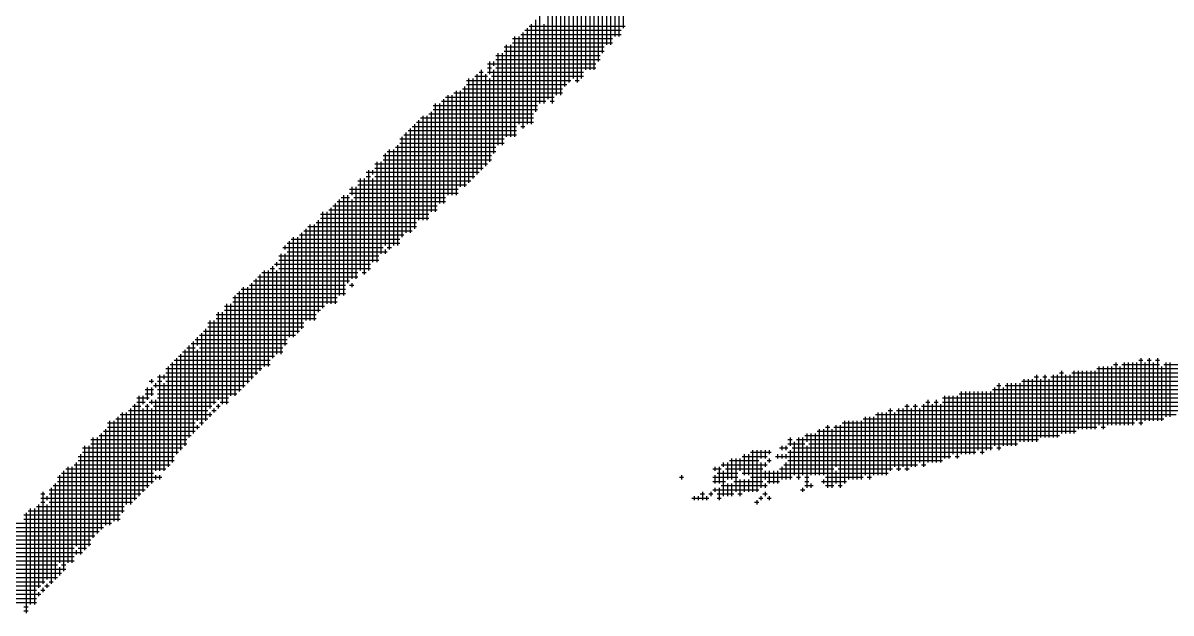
# Model space of a CAD drawing. Header units: feet. Extents: x 0 to 169200, y 0 to 119800.
# Drawn here: x 115404.8 to 115832.5, y 6626.5 to 6846.2 of the extents above; entities that cross this region are included whole.
import ezdxf

# ---------------------------------------------------------------- set-up
doc = ezdxf.new("R2010")
doc.units = ezdxf.units.FT
doc.header["$LTSCALE"] = 1100
doc.header["$MEASUREMENT"] = 0
doc.layers.add('CX-MISC', color=2, linetype='CONTINUOUS')

# ---------------------------------------------------------------- blocks, each defined once
blk = doc.blocks.new('CXGLOGO-싸인2')
at = {"layer": 'CX-MISC'}
for p, q in [((9642.548, -1050.582), (9642.548, -1052.293)), ((9642.626, -1050.582), (9642.626, -1052.137)), ((9642.392, -1050.738), (9642.392, -1052.449)), ((9642.47, -1050.66), (9642.47, -1052.293)), ((9642.159, -1050.971), (9642.159, -1052.76)), ((9642.237, -1050.893), (9642.237, -1052.604)), ((9642.315, -1050.816), (9642.315, -1052.449)), ((9641.848, -1051.204), (9641.848, -1053.071)), ((9641.926, -1051.204), (9641.926, -1052.915)), ((9642.004, -1051.049), (9642.004, -1052.915)), ((9642.081, -1051.049), (9642.081, -1052.915)), ((9641.615, -1051.438), (9641.615, -1053.148)), ((9641.693, -1051.438), (9641.693, -1053.071)), ((9641.77, -1051.36), (9641.77, -1053.148)), ((9641.459, -1051.515), (9641.459, -1053.382)), ((9641.537, -1051.515), (9641.537, -1053.226)), ((9641.226, -1051.749), (9641.226, -1053.459)), ((9641.304, -1051.749), (9641.304, -1053.537)), ((9641.382, -1051.671), (9641.382, -1053.382)), ((9640.915, -1052.06), (9640.915, -1053.926)), ((9640.993, -1051.982), (9640.993, -1053.693)), ((9641.071, -1051.904), (9641.071, -1053.537)), ((9641.148, -1052.06), (9641.148, -1053.537)), ((9640.604, -1052.293), (9640.604, -1054.159)), ((9640.682, -1052.293), (9640.682, -1053.926)), ((9640.721, -1052.254), (9642.587, -1052.254)), ((9640.759, -1052.215), (9640.759, -1054.004)), ((9640.798, -1052.176), (9642.587, -1052.176)), ((9640.837, -1052.137), (9640.837, -1053.926)), ((9640.876, -1052.099), (9642.665, -1052.099)), ((9640.41, -1052.487), (9642.276, -1052.487)), ((9640.448, -1052.449), (9640.448, -1054.159)), ((9640.526, -1052.449), (9640.526, -1054.159)), ((9640.565, -1052.332), (9642.431, -1052.332)), ((9640.565, -1052.41), (9642.431, -1052.41)), ((9640.254, -1052.643), (9642.198, -1052.643)), ((9640.254, -1052.721), (9642.198, -1052.721)), ((9640.293, -1052.604), (9640.293, -1054.315)), ((9640.371, -1052.604), (9640.371, -1054.315)), ((9640.41, -1052.565), (9642.276, -1052.565)), ((9639.982, -1052.915), (9639.982, -1054.781)), ((9640.099, -1052.798), (9642.12, -1052.798)), ((9640.099, -1052.876), (9640.176, -1052.876)), ((9640.137, -1052.76), (9640.137, -1052.993)), ((9640.215, -1052.76), (9640.215, -1052.837)), ((9640.215, -1052.915), (9640.215, -1054.47)), ((9640.254, -1052.876), (9642.12, -1052.876)), ((9639.71, -1053.109), (9641.654, -1053.109)), ((9639.749, -1053.071), (9639.749, -1055.015)), ((9639.826, -1053.071), (9639.826, -1054.937)), ((9639.865, -1053.032), (9640.099, -1053.032)), ((9639.904, -1052.993), (9639.904, -1054.859)), ((9639.943, -1052.954), (9640.021, -1052.954)), ((9640.06, -1052.993), (9640.06, -1054.704)), ((9640.099, -1052.954), (9641.887, -1052.954)), ((9640.137, -1053.071), (9640.137, -1054.626)), ((9640.176, -1053.032), (9641.887, -1053.032)), ((9641.731, -1053.109), (9641.809, -1053.109)), ((9639.476, -1053.343), (9641.498, -1053.343)), ((9639.515, -1053.304), (9639.515, -1055.248)), ((9639.593, -1053.304), (9639.593, -1055.092)), ((9639.632, -1053.265), (9641.498, -1053.265)), ((9639.671, -1053.226), (9639.671, -1055.092)), ((9639.71, -1053.187), (9641.576, -1053.187)), ((9639.088, -1053.576), (9641.032, -1053.576)), ((9639.127, -1053.537), (9639.127, -1055.559)), ((9639.204, -1053.537), (9639.204, -1055.403)), ((9639.243, -1053.498), (9641.187, -1053.498)), ((9639.282, -1053.459), (9639.282, -1055.403)), ((9639.321, -1053.421), (9641.343, -1053.421)), ((9639.36, -1053.382), (9639.36, -1055.248)), ((9639.438, -1053.382), (9639.438, -1055.248)), ((9641.265, -1053.498), (9641.343, -1053.498)), ((9638.893, -1053.77), (9638.893, -1055.714)), ((9638.971, -1053.77), (9638.971, -1055.714)), ((9639.01, -1053.732), (9640.954, -1053.732)), ((9639.049, -1053.693), (9639.049, -1055.559)), ((9639.088, -1053.654), (9641.032, -1053.654)), ((9638.66, -1054.004), (9638.66, -1055.948)), ((9638.699, -1053.965), (9640.643, -1053.965)), ((9638.738, -1053.926), (9638.738, -1055.87)), ((9638.777, -1053.887), (9640.954, -1053.887)), ((9638.815, -1053.848), (9638.815, -1055.714)), ((9638.854, -1053.809), (9640.954, -1053.809)), ((9640.721, -1053.965), (9640.798, -1053.965)), ((9638.466, -1054.198), (9640.41, -1054.198)), ((9638.504, -1054.159), (9638.504, -1056.025)), ((9638.543, -1054.12), (9640.643, -1054.12)), ((9638.582, -1054.081), (9638.582, -1055.948)), ((9638.621, -1054.043), (9640.643, -1054.043)), ((9638.232, -1054.431), (9640.254, -1054.431)), ((9638.271, -1054.393), (9638.271, -1056.259)), ((9638.349, -1054.393), (9638.349, -1056.181)), ((9638.388, -1054.354), (9640.254, -1054.354)), ((9638.427, -1054.315), (9638.427, -1056.181)), ((9638.466, -1054.276), (9640.41, -1054.276)), ((9638.038, -1054.626), (9638.038, -1056.492)), ((9638.116, -1054.626), (9638.116, -1056.337)), ((9638.155, -1054.509), (9640.176, -1054.509)), ((9638.155, -1054.587), (9640.176, -1054.587)), ((9638.193, -1054.47), (9638.193, -1056.181)), ((9637.843, -1054.82), (9639.943, -1054.82)), ((9637.882, -1054.781), (9637.882, -1056.648)), ((9637.96, -1054.781), (9637.96, -1054.859)), ((9637.999, -1054.665), (9640.099, -1054.665)), ((9637.999, -1054.742), (9640.021, -1054.742)), ((9637.688, -1054.976), (9639.787, -1054.976)), ((9637.688, -1055.053), (9639.71, -1055.053)), ((9637.727, -1054.937), (9637.727, -1056.648)), ((9637.805, -1054.937), (9637.805, -1056.725)), ((9637.843, -1054.898), (9637.921, -1054.898)), ((9637.96, -1054.937), (9637.96, -1056.492)), ((9637.999, -1054.898), (9639.865, -1054.898)), ((9637.377, -1055.287), (9637.532, -1055.287)), ((9637.416, -1055.248), (9637.416, -1057.114)), ((9637.494, -1055.248), (9637.494, -1056.881)), ((9637.532, -1055.131), (9639.554, -1055.131)), ((9637.532, -1055.209), (9639.554, -1055.209)), ((9637.571, -1055.092), (9637.571, -1055.248)), ((9637.61, -1055.287), (9639.321, -1055.287)), ((9637.649, -1055.092), (9637.649, -1056.803)), ((9637.183, -1055.481), (9637.183, -1057.27)), ((9637.221, -1055.442), (9639.165, -1055.442)), ((9637.26, -1055.403), (9637.26, -1057.27)), ((9637.299, -1055.365), (9639.321, -1055.365)), ((9637.338, -1055.326), (9637.338, -1057.114)), ((9637.571, -1055.326), (9637.571, -1056.803)), ((9636.949, -1055.714), (9636.949, -1057.425)), ((9636.988, -1055.598), (9639.01, -1055.598)), ((9636.988, -1055.676), (9639.01, -1055.676)), ((9637.027, -1055.559), (9637.027, -1057.347)), ((9637.105, -1055.559), (9637.105, -1057.27)), ((9637.144, -1055.52), (9639.165, -1055.52)), ((9636.677, -1055.909), (9638.699, -1055.909)), ((9636.716, -1055.87), (9636.716, -1057.581)), ((9636.755, -1055.831), (9638.777, -1055.831)), ((9636.794, -1055.792), (9636.794, -1057.581)), ((9636.871, -1055.792), (9636.871, -1057.581)), ((9636.91, -1055.753), (9638.777, -1055.753)), ((9636.366, -1056.142), (9638.466, -1056.142)), ((9636.405, -1056.103), (9636.405, -1057.892)), ((9636.444, -1056.064), (9638.466, -1056.064)), ((9636.483, -1056.025), (9636.483, -1057.892)), ((9636.56, -1056.025), (9636.56, -1057.814)), ((9636.599, -1055.987), (9638.543, -1055.987)), ((9636.638, -1055.948), (9636.638, -1057.736)), ((9636.249, -1056.337), (9636.249, -1058.203)), ((9636.288, -1056.22), (9638.155, -1056.22)), ((9636.327, -1056.181), (9636.327, -1056.259)), ((9636.327, -1056.337), (9636.327, -1058.047)), ((9636.366, -1056.298), (9638.232, -1056.298)), ((9638.193, -1056.259), (9638.193, -1056.337)), ((9638.232, -1056.22), (9638.31, -1056.22)), ((9636.094, -1056.57), (9636.094, -1058.281)), ((9636.133, -1056.531), (9637.921, -1056.531)), ((9636.172, -1056.492), (9636.172, -1056.57)), ((9636.211, -1056.375), (9638.077, -1056.375)), ((9636.211, -1056.453), (9638.077, -1056.453)), ((9635.822, -1056.764), (9637.688, -1056.764)), ((9635.861, -1056.725), (9635.861, -1058.514)), ((9635.899, -1056.686), (9637.688, -1056.686)), ((9635.938, -1056.648), (9635.938, -1058.436)), ((9636.016, -1056.648), (9636.016, -1058.436)), ((9636.055, -1056.609), (9636.133, -1056.609)), ((9636.172, -1056.648), (9636.172, -1058.203)), ((9636.211, -1056.609), (9637.921, -1056.609)), ((9637.766, -1056.686), (9637.843, -1056.686)), ((9635.511, -1056.997), (9637.455, -1056.997)), ((9635.55, -1056.959), (9635.55, -1058.825)), ((9635.627, -1056.959), (9635.627, -1058.747)), ((9635.666, -1056.92), (9637.455, -1056.92)), ((9635.705, -1056.881), (9635.705, -1058.669)), ((9635.744, -1056.842), (9637.532, -1056.842)), ((9635.783, -1056.803), (9635.783, -1058.592)), ((9637.532, -1056.92), (9637.61, -1056.92)), ((9637.571, -1056.881), (9637.571, -1056.959)), ((9635.355, -1057.153), (9637.299, -1057.153)), ((9635.394, -1057.114), (9635.394, -1058.98)), ((9635.433, -1057.075), (9637.455, -1057.075)), ((9635.472, -1057.036), (9635.472, -1058.903)), ((9635.083, -1057.425), (9635.083, -1059.058)), ((9635.161, -1057.425), (9635.161, -1059.136)), ((9635.2, -1057.309), (9637.066, -1057.309)), ((9635.2, -1057.386), (9636.988, -1057.386)), ((9635.239, -1057.27), (9635.239, -1059.136)), ((9635.316, -1057.27), (9635.316, -1058.98)), ((9635.355, -1057.231), (9637.299, -1057.231)), ((9634.889, -1057.62), (9636.677, -1057.62)), ((9634.927, -1057.581), (9634.927, -1059.214)), ((9635.005, -1057.581), (9635.005, -1059.136)), ((9635.044, -1057.464), (9636.91, -1057.464)), ((9635.044, -1057.542), (9636.91, -1057.542)), ((9634.733, -1057.853), (9636.522, -1057.853)), ((9634.772, -1057.814), (9634.772, -1059.525)), ((9634.811, -1057.775), (9636.599, -1057.775)), ((9634.85, -1057.736), (9634.85, -1059.447)), ((9634.889, -1057.697), (9636.677, -1057.697)), ((9634.539, -1058.047), (9634.539, -1059.758)), ((9634.578, -1058.008), (9636.366, -1058.008)), ((9634.616, -1057.969), (9634.616, -1059.68)), ((9634.655, -1057.931), (9636.366, -1057.931)), ((9634.694, -1057.892), (9634.694, -1058.047)), ((9634.305, -1058.281), (9634.305, -1060.069)), ((9634.344, -1058.242), (9636.133, -1058.242)), ((9634.383, -1058.203), (9634.383, -1059.991)), ((9634.422, -1058.164), (9636.288, -1058.164)), ((9634.461, -1058.125), (9634.461, -1059.913)), ((9634.5, -1058.086), (9634.655, -1058.086)), ((9634.694, -1058.125), (9634.694, -1059.447)), ((9634.733, -1058.086), (9636.288, -1058.086)), ((9652.268, -1058.281), (9652.268, -1059.525)), ((9652.423, -1058.281), (9652.423, -1059.447)), ((9652.579, -1058.281), (9652.579, -1059.447)), ((9634.111, -1058.475), (9635.899, -1058.475)), ((9634.15, -1058.436), (9634.15, -1060.302)), ((9634.189, -1058.397), (9636.055, -1058.397)), ((9634.228, -1058.358), (9634.228, -1060.225)), ((9634.267, -1058.319), (9636.055, -1058.319)), ((9651.451, -1058.475), (9661.56, -1058.475)), ((9651.49, -1058.436), (9651.49, -1059.525)), ((9651.568, -1058.436), (9651.568, -1059.602)), ((9651.646, -1058.436), (9651.646, -1059.525)), ((9651.724, -1058.436), (9651.724, -1059.525)), ((9651.763, -1058.397), (9651.84, -1058.397)), ((9651.801, -1058.358), (9651.801, -1059.525)), ((9651.879, -1058.436), (9651.879, -1059.525)), ((9651.918, -1058.397), (9652.618, -1058.397)), ((9651.957, -1058.358), (9651.957, -1059.525)), ((9652.035, -1058.358), (9652.035, -1059.525)), ((9652.112, -1058.358), (9652.112, -1059.525)), ((9652.19, -1058.358), (9652.19, -1059.447)), ((9652.229, -1058.319), (9652.307, -1058.319)), ((9652.346, -1058.358), (9652.346, -1059.447)), ((9652.385, -1058.319), (9652.462, -1058.319)), ((9652.501, -1058.358), (9652.501, -1059.447)), ((9652.54, -1058.319), (9652.618, -1058.319)), ((9652.657, -1058.436), (9652.657, -1059.447)), ((9652.696, -1058.397), (9661.171, -1058.397)), ((9652.735, -1058.358), (9652.735, -1059.369)), ((9652.812, -1058.358), (9652.812, -1059.369)), ((9633.8, -1058.708), (9633.878, -1058.708)), ((9633.839, -1058.669), (9633.839, -1058.747)), ((9633.955, -1058.63), (9635.744, -1058.63)), ((9633.955, -1058.708), (9634.033, -1058.708)), ((9633.994, -1058.592), (9633.994, -1060.38)), ((9634.072, -1058.592), (9634.072, -1058.669)), ((9634.111, -1058.553), (9635.822, -1058.553)), ((9634.111, -1058.708), (9635.666, -1058.708)), ((9650.052, -1058.708), (9662.338, -1058.708)), ((9650.091, -1058.669), (9650.091, -1059.836)), ((9650.168, -1058.669), (9650.168, -1059.836)), ((9650.246, -1058.669), (9650.246, -1059.836)), ((9650.285, -1058.63), (9650.363, -1058.63)), ((9650.324, -1058.592), (9650.324, -1059.836)), ((9650.402, -1058.669), (9650.402, -1059.758)), ((9650.441, -1058.63), (9650.518, -1058.63)), ((9650.479, -1058.592), (9650.479, -1059.758)), ((9650.557, -1058.669), (9650.557, -1059.758)), ((9650.596, -1058.63), (9662.105, -1058.63)), ((9650.635, -1058.592), (9650.635, -1059.758)), ((9650.713, -1058.592), (9650.713, -1059.758)), ((9650.752, -1058.553), (9650.829, -1058.553)), ((9650.791, -1058.514), (9650.791, -1059.68)), ((9650.868, -1058.592), (9650.868, -1059.68)), ((9650.946, -1058.592), (9650.946, -1059.68)), ((9650.985, -1058.553), (9661.949, -1058.553)), ((9651.024, -1058.514), (9651.024, -1059.68)), ((9651.102, -1058.514), (9651.102, -1059.602)), ((9651.179, -1058.514), (9651.179, -1059.602)), ((9651.257, -1058.514), (9651.257, -1059.602)), ((9651.335, -1058.514), (9651.335, -1059.602)), ((9651.413, -1058.514), (9651.413, -1059.602)), ((9633.722, -1058.864), (9633.878, -1058.864)), ((9633.761, -1058.825), (9633.761, -1059.058)), ((9633.839, -1058.825), (9633.839, -1058.98)), ((9633.878, -1058.786), (9635.588, -1058.786)), ((9633.917, -1058.747), (9633.917, -1058.825)), ((9633.955, -1058.864), (9635.511, -1058.864)), ((9634.072, -1058.747), (9634.072, -1060.38)), ((9648.924, -1058.903), (9648.924, -1060.069)), ((9649.002, -1058.903), (9649.002, -1060.069)), ((9649.08, -1058.903), (9649.08, -1060.069)), ((9649.158, -1058.903), (9649.158, -1060.069)), ((9649.235, -1058.903), (9649.235, -1059.991)), ((9649.313, -1058.903), (9649.313, -1060.069)), ((9649.391, -1058.903), (9649.391, -1059.991)), ((9649.469, -1058.903), (9649.469, -1059.991)), ((9649.507, -1058.864), (9662.649, -1058.864)), ((9649.546, -1058.825), (9649.546, -1059.913)), ((9649.585, -1058.786), (9649.663, -1058.786)), ((9649.624, -1058.747), (9649.624, -1059.991)), ((9649.702, -1058.825), (9649.702, -1059.913)), ((9649.741, -1058.786), (9662.493, -1058.786)), ((9649.78, -1058.747), (9649.78, -1059.913)), ((9649.857, -1058.747), (9649.857, -1059.913)), ((9649.935, -1058.747), (9649.935, -1059.913)), ((9650.013, -1058.747), (9650.013, -1059.836)), ((9633.528, -1059.136), (9633.528, -1060.924)), ((9633.567, -1059.019), (9633.8, -1059.019)), ((9633.567, -1059.097), (9633.722, -1059.097)), ((9633.606, -1058.98), (9633.606, -1060.847)), ((9633.683, -1058.98), (9633.683, -1059.136)), ((9633.722, -1058.941), (9633.878, -1058.941)), ((9633.761, -1059.136), (9633.761, -1060.691)), ((9633.8, -1059.097), (9635.044, -1059.097)), ((9633.839, -1059.058), (9633.839, -1059.136)), ((9633.917, -1059.058), (9633.917, -1060.38)), ((9633.955, -1058.941), (9635.433, -1058.941)), ((9633.955, -1059.019), (9635.277, -1059.019)), ((9635.083, -1059.136), (9635.083, -1059.214)), ((9635.122, -1059.097), (9635.277, -1059.097)), ((9647.913, -1059.136), (9647.913, -1060.38)), ((9648.069, -1059.136), (9648.069, -1060.302)), ((9648.224, -1059.136), (9648.224, -1060.302)), ((9648.263, -1059.097), (9648.341, -1059.097)), ((9648.302, -1059.058), (9648.302, -1060.225)), ((9648.38, -1059.136), (9648.38, -1060.225)), ((9648.419, -1059.097), (9648.497, -1059.097)), ((9648.458, -1059.058), (9648.458, -1060.225)), ((9648.535, -1059.136), (9648.535, -1060.225)), ((9648.574, -1059.019), (9657.517, -1059.019)), ((9648.574, -1059.097), (9655.651, -1059.097)), ((9648.613, -1058.98), (9648.613, -1060.147)), ((9648.691, -1058.98), (9648.691, -1060.147)), ((9648.769, -1058.98), (9648.769, -1060.069)), ((9648.847, -1058.98), (9648.847, -1060.147)), ((9648.885, -1058.941), (9662.804, -1058.941)), ((9633.256, -1059.33), (9634.966, -1059.33)), ((9633.295, -1059.291), (9633.295, -1061.158)), ((9633.372, -1059.291), (9633.372, -1061.002)), ((9633.411, -1059.253), (9634.889, -1059.253)), ((9633.45, -1059.214), (9633.45, -1061.002)), ((9633.489, -1059.175), (9633.644, -1059.175)), ((9633.683, -1059.214), (9633.683, -1060.769)), ((9633.722, -1059.175), (9633.8, -1059.175)), ((9633.839, -1059.214), (9633.839, -1060.613)), ((9633.878, -1059.175), (9634.966, -1059.175)), ((9634.927, -1059.291), (9634.927, -1059.369)), ((9634.966, -1059.253), (9635.044, -1059.253)), ((9635.005, -1059.214), (9635.005, -1059.291)), ((9635.044, -1059.175), (9635.122, -1059.175)), ((9647.33, -1059.33), (9652.929, -1059.33)), ((9647.369, -1059.291), (9647.369, -1060.458)), ((9647.447, -1059.291), (9647.447, -1060.458)), ((9647.525, -1059.291), (9647.525, -1060.458)), ((9647.563, -1059.253), (9647.641, -1059.253)), ((9647.602, -1059.214), (9647.602, -1060.38)), ((9647.68, -1059.291), (9647.68, -1060.302)), ((9647.719, -1059.253), (9654.018, -1059.253)), ((9647.758, -1059.214), (9647.758, -1060.38)), ((9647.836, -1059.214), (9647.836, -1060.302)), ((9647.875, -1059.175), (9647.952, -1059.175)), ((9647.991, -1059.214), (9647.991, -1060.302)), ((9648.03, -1059.175), (9648.108, -1059.175)), ((9648.147, -1059.214), (9648.147, -1060.225)), ((9648.186, -1059.175), (9654.717, -1059.175)), ((9633.022, -1059.486), (9634.655, -1059.486)), ((9633.022, -1059.564), (9634.733, -1059.564)), ((9633.061, -1059.447), (9633.061, -1061.391)), ((9633.139, -1059.447), (9633.139, -1061.313)), ((9633.178, -1059.408), (9634.889, -1059.408)), ((9633.217, -1059.369), (9633.217, -1061.313)), ((9634.694, -1059.525), (9634.694, -1059.602)), ((9634.733, -1059.486), (9634.811, -1059.486)), ((9646.397, -1059.564), (9646.475, -1059.564)), ((9646.436, -1059.525), (9646.436, -1060.691)), ((9646.553, -1059.564), (9651.451, -1059.564)), ((9646.591, -1059.525), (9646.591, -1060.302)), ((9646.669, -1059.525), (9646.669, -1060.691)), ((9646.708, -1059.486), (9652.151, -1059.486)), ((9646.747, -1059.447), (9646.747, -1060.613)), ((9646.825, -1059.447), (9646.825, -1060.536)), ((9646.903, -1059.447), (9646.903, -1060.536)), ((9646.98, -1059.447), (9646.98, -1060.536)), ((9647.058, -1059.447), (9647.058, -1060.536)), ((9647.097, -1059.408), (9652.696, -1059.408)), ((9647.136, -1059.369), (9647.136, -1060.458)), ((9647.214, -1059.369), (9647.214, -1060.536)), ((9647.291, -1059.369), (9647.291, -1060.458)), ((9651.529, -1059.564), (9651.607, -1059.564)), ((9652.229, -1059.486), (9652.307, -1059.486)), ((9632.75, -1059.758), (9632.75, -1061.624)), ((9632.828, -1059.758), (9632.828, -1061.546)), ((9632.867, -1059.719), (9634.578, -1059.719)), ((9632.906, -1059.68), (9632.906, -1061.469)), ((9632.945, -1059.641), (9634.655, -1059.641)), ((9632.983, -1059.602), (9632.983, -1061.391)), ((9645.736, -1059.758), (9645.736, -1059.913)), ((9645.892, -1059.758), (9645.892, -1060.536)), ((9645.969, -1059.758), (9645.969, -1060.458)), ((9646.008, -1059.719), (9650.752, -1059.719)), ((9646.047, -1059.68), (9646.047, -1059.836)), ((9646.125, -1059.68), (9646.125, -1060.458)), ((9646.203, -1059.68), (9646.203, -1060.458)), ((9646.242, -1059.641), (9651.063, -1059.641)), ((9646.28, -1059.602), (9646.28, -1060.458)), ((9646.358, -1059.602), (9646.358, -1060.458)), ((9646.514, -1059.602), (9646.514, -1060.691)), ((9632.556, -1059.952), (9634.422, -1059.952)), ((9632.595, -1059.913), (9632.595, -1061.857)), ((9632.672, -1059.913), (9632.672, -1061.78)), ((9632.711, -1059.797), (9634.5, -1059.797)), ((9632.711, -1059.875), (9634.5, -1059.875)), ((9645.036, -1059.991), (9645.036, -1060.769)), ((9645.114, -1059.991), (9645.114, -1060.769)), ((9645.192, -1059.991), (9645.192, -1060.147)), ((9645.27, -1059.991), (9645.27, -1060.147)), ((9645.347, -1059.991), (9645.347, -1060.069)), ((9645.542, -1059.952), (9645.697, -1059.952)), ((9645.581, -1059.913), (9645.581, -1059.991)), ((9645.658, -1059.913), (9645.658, -1059.991)), ((9645.697, -1059.797), (9645.775, -1059.797)), ((9645.697, -1059.875), (9646.008, -1059.875)), ((9645.736, -1059.991), (9645.736, -1060.536)), ((9645.775, -1059.952), (9649.507, -1059.952)), ((9645.814, -1059.836), (9645.814, -1060.458)), ((9645.853, -1059.797), (9650.363, -1059.797)), ((9646.047, -1059.913), (9646.047, -1060.691)), ((9646.086, -1059.875), (9649.974, -1059.875)), ((9649.585, -1059.952), (9649.663, -1059.952)), ((9632.478, -1060.108), (9634.267, -1060.108)), ((9632.478, -1060.186), (9634.267, -1060.186)), ((9632.517, -1060.069), (9632.517, -1061.935)), ((9632.556, -1060.03), (9634.344, -1060.03)), ((9644.609, -1060.186), (9645.153, -1060.186)), ((9644.647, -1060.147), (9644.647, -1060.536)), ((9644.725, -1060.147), (9644.725, -1060.769)), ((9644.803, -1060.147), (9644.803, -1060.38)), ((9644.842, -1060.108), (9645.308, -1060.108)), ((9644.881, -1060.069), (9644.881, -1060.458)), ((9644.959, -1060.069), (9644.959, -1060.458)), ((9644.997, -1060.03), (9645.386, -1060.03)), ((9645.308, -1060.186), (9645.386, -1060.186)), ((9645.347, -1060.147), (9645.347, -1060.225)), ((9645.464, -1060.108), (9648.73, -1060.108)), ((9645.503, -1060.069), (9645.503, -1060.147)), ((9645.581, -1060.069), (9645.581, -1060.147)), ((9645.658, -1060.069), (9645.658, -1060.147)), ((9645.697, -1060.03), (9649.196, -1060.03)), ((9645.697, -1060.186), (9648.574, -1060.186)), ((9648.808, -1060.108), (9648.885, -1060.108)), ((9649.274, -1060.03), (9649.352, -1060.03)), ((9632.167, -1060.419), (9633.878, -1060.419)), ((9632.206, -1060.38), (9632.206, -1062.246)), ((9632.245, -1060.341), (9634.111, -1060.341)), ((9632.284, -1060.302), (9632.284, -1062.091)), ((9632.361, -1060.302), (9632.361, -1062.091)), ((9632.4, -1060.263), (9634.189, -1060.263)), ((9632.439, -1060.225), (9632.439, -1061.78)), ((9644.298, -1060.341), (9644.453, -1060.341)), ((9644.336, -1060.302), (9644.336, -1060.38)), ((9644.375, -1060.419), (9644.764, -1060.419)), ((9644.414, -1060.302), (9644.414, -1060.613)), ((9644.453, -1060.263), (9645.308, -1060.263)), ((9644.492, -1060.225), (9644.492, -1060.302)), ((9644.492, -1060.38), (9644.492, -1060.847)), ((9644.531, -1060.341), (9645.231, -1060.341)), ((9644.57, -1060.225), (9644.57, -1060.536)), ((9644.842, -1060.419), (9647.563, -1060.419)), ((9645.192, -1060.225), (9645.192, -1060.691)), ((9645.27, -1060.225), (9645.27, -1060.302)), ((9645.27, -1060.38), (9645.27, -1060.536)), ((9645.347, -1060.38), (9645.347, -1060.613)), ((9645.425, -1060.38), (9645.425, -1060.613)), ((9645.503, -1060.38), (9645.503, -1060.613)), ((9645.542, -1060.341), (9646.553, -1060.341)), ((9645.581, -1060.302), (9645.581, -1060.536)), ((9645.619, -1060.263), (9648.108, -1060.263)), ((9645.658, -1060.225), (9645.658, -1060.536)), ((9646.591, -1060.38), (9646.591, -1060.613)), ((9646.63, -1060.341), (9647.641, -1060.341)), ((9647.719, -1060.341), (9647.797, -1060.341)), ((9647.875, -1060.341), (9647.952, -1060.341)), ((9648.186, -1060.263), (9648.263, -1060.263)), ((9632.05, -1060.613), (9632.05, -1062.402)), ((9632.089, -1060.497), (9634.033, -1060.497)), ((9632.089, -1060.574), (9633.878, -1060.574)), ((9632.128, -1060.458), (9632.128, -1062.091)), ((9633.917, -1060.458), (9633.917, -1060.536)), ((9633.994, -1060.458), (9633.994, -1060.536)), ((9643.675, -1060.497), (9643.753, -1060.497)), ((9643.714, -1060.458), (9643.714, -1060.536)), ((9644.298, -1060.497), (9644.764, -1060.497)), ((9644.298, -1060.574), (9644.531, -1060.574)), ((9644.336, -1060.458), (9644.336, -1060.613)), ((9644.57, -1060.613), (9644.57, -1060.847)), ((9644.647, -1060.613), (9644.647, -1060.847)), ((9644.686, -1060.574), (9645.231, -1060.574)), ((9644.803, -1060.536), (9644.803, -1060.847)), ((9644.881, -1060.536), (9644.881, -1060.769)), ((9644.959, -1060.536), (9644.959, -1060.769)), ((9644.997, -1060.497), (9645.775, -1060.497)), ((9645.27, -1060.613), (9645.27, -1060.691)), ((9645.308, -1060.574), (9645.542, -1060.574)), ((9645.853, -1060.497), (9645.931, -1060.497)), ((9646.008, -1060.497), (9646.086, -1060.497)), ((9646.008, -1060.574), (9646.086, -1060.574)), ((9646.125, -1060.613), (9646.125, -1060.691)), ((9646.319, -1060.574), (9646.786, -1060.574)), ((9646.358, -1060.536), (9646.358, -1060.613)), ((9646.397, -1060.497), (9647.097, -1060.497)), ((9647.175, -1060.497), (9647.252, -1060.497)), ((9631.778, -1060.808), (9631.856, -1060.808)), ((9631.817, -1060.769), (9631.817, -1062.48)), ((9631.895, -1060.847), (9631.895, -1060.924)), ((9631.934, -1060.73), (9633.722, -1060.73)), ((9631.934, -1060.808), (9633.644, -1060.808)), ((9631.973, -1060.691), (9631.973, -1062.48)), ((9632.011, -1060.652), (9633.8, -1060.652)), ((9643.948, -1060.847), (9643.948, -1060.924)), ((9644.025, -1060.847), (9644.025, -1060.924)), ((9644.064, -1060.808), (9644.142, -1060.808)), ((9644.103, -1060.769), (9644.103, -1060.924)), ((9644.181, -1060.847), (9644.181, -1060.924)), ((9644.22, -1060.808), (9644.298, -1060.808)), ((9644.259, -1060.769), (9644.259, -1060.847)), ((9644.298, -1060.73), (9645.153, -1060.73)), ((9644.336, -1060.691), (9644.336, -1060.769)), ((9644.375, -1060.808), (9644.686, -1060.808)), ((9644.414, -1060.691), (9644.414, -1060.924)), ((9644.453, -1060.652), (9645.308, -1060.652)), ((9644.764, -1060.808), (9644.842, -1060.808)), ((9645.192, -1060.847), (9645.192, -1060.924)), ((9645.231, -1060.808), (9645.308, -1060.808)), ((9645.27, -1060.769), (9645.27, -1060.847)), ((9645.347, -1060.847), (9645.347, -1060.924)), ((9645.931, -1060.73), (9646.008, -1060.73)), ((9645.969, -1060.691), (9645.969, -1060.769)), ((9646.008, -1060.652), (9646.164, -1060.652)), ((9646.397, -1060.652), (9646.553, -1060.652)), ((9646.63, -1060.652), (9646.708, -1060.652)), ((9631.7, -1061.041), (9633.333, -1061.041)), ((9631.739, -1061.002), (9631.739, -1062.557)), ((9631.778, -1060.885), (9633.567, -1060.885)), ((9631.778, -1060.963), (9631.856, -1060.963)), ((9631.895, -1061.002), (9631.895, -1062.402)), ((9631.934, -1060.963), (9633.489, -1060.963)), ((9643.909, -1060.885), (9644.22, -1060.885)), ((9644.375, -1060.885), (9644.453, -1060.885)), ((9645.075, -1060.963), (9645.153, -1060.963)), ((9645.114, -1060.924), (9645.114, -1061.002)), ((9645.153, -1060.885), (9645.231, -1060.885)), ((9645.308, -1060.885), (9645.386, -1060.885)), ((9631.467, -1061.197), (9633.256, -1061.197)), ((9631.467, -1061.274), (9633.256, -1061.274)), ((9631.506, -1061.158), (9631.506, -1063.024)), ((9631.545, -1061.119), (9633.333, -1061.119)), ((9631.584, -1061.08), (9631.584, -1062.868)), ((9631.662, -1061.08), (9631.662, -1062.868)), ((9631.234, -1061.43), (9632.945, -1061.43)), ((9631.312, -1061.352), (9633.1, -1061.352)), ((9631.078, -1061.663), (9632.711, -1061.663)), ((9631.156, -1061.508), (9632.867, -1061.508)), ((9631.156, -1061.585), (9632.789, -1061.585)), ((9630.923, -1061.896), (9632.556, -1061.896)), ((9631.001, -1061.741), (9632.711, -1061.741)), ((9631.001, -1061.819), (9632.4, -1061.819)), ((9632.439, -1061.857), (9632.439, -1061.935)), ((9632.478, -1061.819), (9632.634, -1061.819)), ((9630.612, -1062.13), (9632.089, -1062.13)), ((9630.69, -1061.974), (9632.4, -1061.974)), ((9630.767, -1062.052), (9632.4, -1062.052)), ((9632.167, -1062.13), (9632.245, -1062.13)), ((9630.534, -1062.285), (9632.167, -1062.285)), ((9630.612, -1062.207), (9632.245, -1062.207)), ((9632.128, -1062.169), (9632.128, -1062.324)), ((9630.223, -1062.518), (9631.778, -1062.518)), ((9630.301, -1062.441), (9631.856, -1062.441)), ((9630.456, -1062.363), (9632.089, -1062.363)), ((9631.817, -1062.557), (9631.817, -1062.635)), ((9631.856, -1062.518), (9631.934, -1062.518)), ((9631.895, -1062.48), (9631.895, -1062.557)), ((9631.934, -1062.441), (9632.011, -1062.441)), ((9629.99, -1062.752), (9631.7, -1062.752)), ((9630.145, -1062.596), (9631.7, -1062.596)), ((9630.145, -1062.674), (9631.778, -1062.674)), ((9631.739, -1062.635), (9631.739, -1062.713)), ((9631.778, -1062.596), (9631.856, -1062.596)), ((9629.99, -1062.829), (9631.7, -1062.829)), ((9631.467, -1062.907), (9631.545, -1062.907)), ((9631.467, -1062.985), (9631.545, -1062.985))]:
    blk.add_line(p, q, dxfattribs=at)

msp = doc.modelspace()

# ---------------------------------------------------------------- block references
at = {"layer": 'CX-MISC', "xscale": 19.99999999534339, "yscale": 19.99999999534339, "zscale": 19.99999999534339}
msp.add_blockref('CXGLOGO-싸인2', (-77224.17, 27887.03), dxfattribs=at)

doc.saveas('drawing.dxf')
